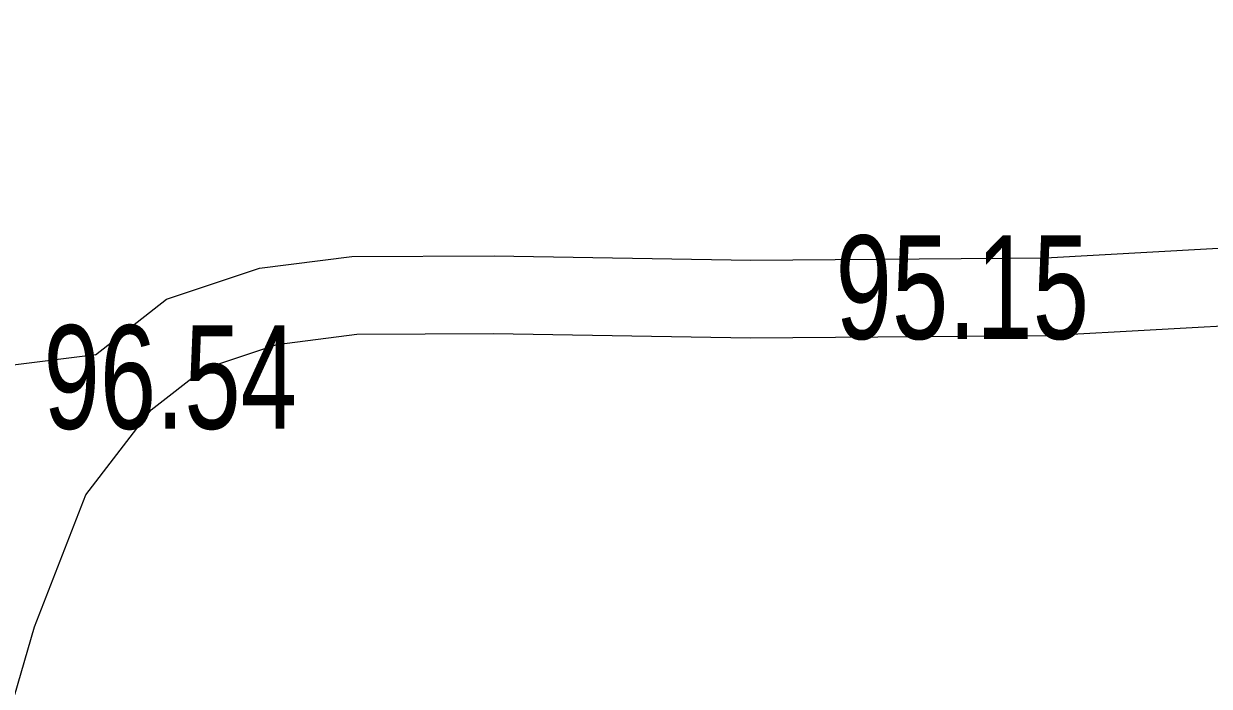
# Model space of a CAD drawing. Header units: metres. Extents: x 431006 to 434411, y 2469261 to 2473208.
# Drawn here: x 431584.48 to 431630.27, y 2472364.92 to 2472390.5 of the extents above; entities that cross this region are included whole.
import ezdxf

# ---------------------------------------------------------------- set-up
doc = ezdxf.new("R2010")
doc.units = ezdxf.units.M
doc.header["$MEASUREMENT"] = 0
doc.layers.add('CAO DO', color=8, linetype='Continuous', lineweight=18)
doc.layers.add('duong be tong-ks', color=8, linetype='Continuous', lineweight=18)
doc.styles.get("Standard").update_dxf_attribs({"font": 'arial.ttf'})

msp = doc.modelspace()

# ---------------------------------------------------------------- linework, layer by layer
at = {"layer": 'duong be tong-ks', "color": 9, "lineweight": 0}
for points in [[(431587.256, 2472377.724), (431583.973, 2472377.313), (431582.028, 2472377.601), (431579.764, 2472378.374), (431575.047, 2472379.68), (431568.311, 2472381.599), (431562.77, 2472382.68), (431557.315, 2472383.63), (431548.852, 2472385.451), (431546.798, 2472385.868), (431540.393, 2472387.263), (431534.425, 2472389.133), (431532.718, 2472390.003), (431528.92, 2472392.624)], [(431587.256, 2472377.724), (431590.001, 2472379.863), (431593.584, 2472381.064), (431597.153, 2472381.516), (431602.645, 2472381.539), (431612.569, 2472381.375), (431623.943, 2472381.469), (431636.377, 2472382.159), (431645.477, 2472382.888), (431650.885, 2472383.517), (431655.475, 2472384.741), (431661.498, 2472387.007), (431668.001, 2472390.092), (431674.025, 2472392.358)], [(431582.685, 2472359.632), (431584.899, 2472367.218), (431586.876, 2472372.314), (431589.4, 2472375.592), (431591.441, 2472377.181), (431594.256, 2472378.125), (431597.349, 2472378.517), (431602.627, 2472378.539), (431612.556, 2472378.374), (431624.038, 2472378.469), (431636.58, 2472379.165), (431645.771, 2472379.902), (431651.448, 2472380.563), (431656.392, 2472381.881), (431662.671, 2472384.243), (431669.174, 2472387.328), (431675.056, 2472389.54), (431679.594, 2472391.155)]]:
    msp.add_lwpolyline(points, dxfattribs=at)

# ---------------------------------------------------------------- texts
at = {"layer": 'CAO DO', "color": 9, "lineweight": 0, "width": 0.7}
for s, p in [('95.15', (431615.838, 2472378.33, 95.154)), ('96.54', (431585.247, 2472374.863, 96.544))]:
    msp.add_text(s, height=4, dxfattribs=at).set_placement(p)

doc.saveas('drawing.dxf')
